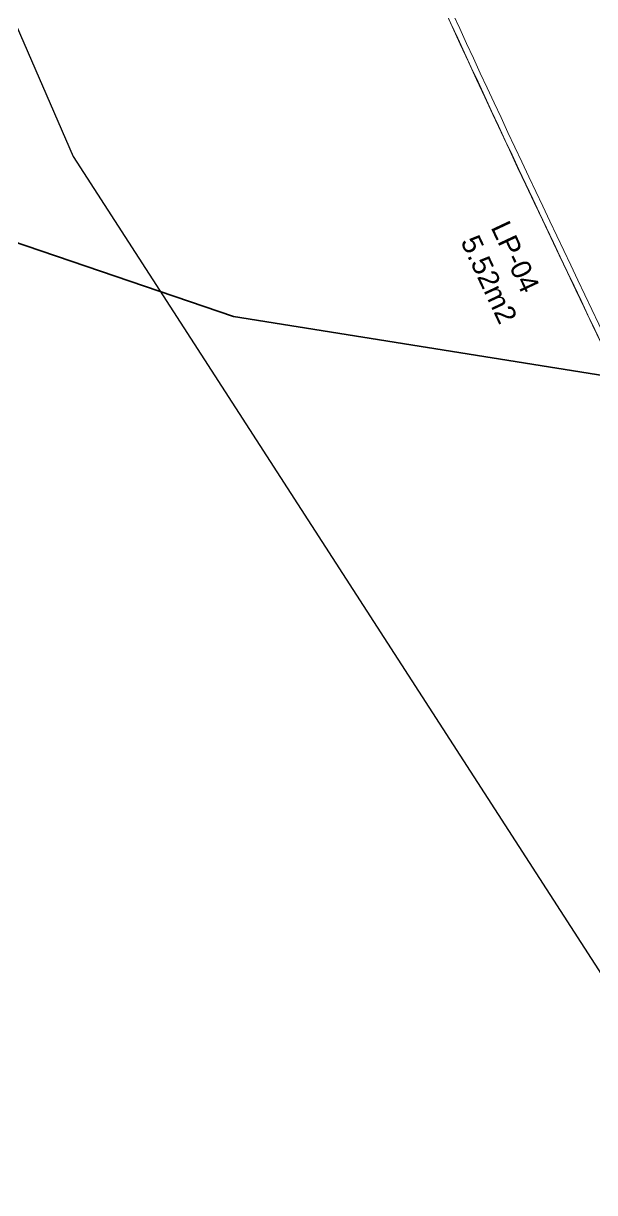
# Model space of a CAD drawing. Header units: metres. Extents: x 2 to 659295185, y -28 to 1124222152.
# Drawn here: x 655448.75 to 655463.01, y 1126232.11 to 1126261.32 of the extents above; entities that cross this region are included whole.
import ezdxf

# ---------------------------------------------------------------- set-up
doc = ezdxf.new("R2010")
doc.units = ezdxf.units.M
doc.header["$MEASUREMENT"] = 0
doc.linetypes.add('CCSM_C1_CUERPO NS$0$CONTINUA', pattern=[0])
doc.linetypes.add('DASHDOT', pattern=[1, 0.5, -0.25, 0, -0.25])
doc.layers.add('CCSM_C1_CUERPO NS$0$A-AREAS COMERCIALES', color=151, linetype='CONTINUOUS', plot=False)
for name, color, linetype in [('CCSM_C1_CUERPO NS$0$A-PARED', 2, 'CCSM_C1_CUERPO NS$0$CONTINUA'), ('LP PUBLICIDAD', 7, 'CONTINUOUS'), ('Parcelas', 140, 'CONTINUOUS')]:
    doc.layers.add(name, color=color, linetype=linetype)
doc.layers.add('LOCALES ASIGNADOS', color=41, linetype='DASHDOT', lineweight=0)
doc.styles.add('CCSM_XREF KIOSKOSE$0$Standard', font='txt')

msp = doc.modelspace()

# ---------------------------------------------------------------- hatches: boundary and pattern name
at = {"layer": 'LOCALES ASIGNADOS'}
h = msp.add_hatch(color=256, dxfattribs=at)
edge = h.paths.add_edge_path()
edge.add_arc((219491.1056, 1054914.3756), 441878.9229, 9.308049718, 9.309563548, ccw=False)
edge.add_line((655551.8097, 1126384.9626), (655564.5398, 1126387.0492))
edge.add_line((655564.5398, 1126387.0492), (655562.5867, 1126398.9652))
edge.add_line((655562.5867, 1126398.9652), (655552.3922, 1126397.2942))
edge.add_line((655552.3922, 1126397.2942), (655552.4569, 1126396.8995))
edge.add_line((655552.4569, 1126396.8995), (655549.9212, 1126396.4839))

# ---------------------------------------------------------------- linework, layer by layer
at = {"layer": 'CCSM_C1_CUERPO NS$0$A-AREAS COMERCIALES', "lineweight": 5}
msp.add_lwpolyline([(655487.1237, 1126261.2566, -0.017346), (655471.635, 1126296.0281, 0.0000021), (655460.8734, 1126290.2684, 0.013291), (655476.3378, 1126255.9966)], format="xyb", close=True, dxfattribs=at)
msp.add_lwpolyline([(655451.9063, 1126278.5648, 0.0160627), (655464.6555, 1126250.3005), (655476.3379, 1126255.9963, -0.0132909), (655460.8734, 1126290.2684), (655449.8785, 1126284.3838), (655449.5998, 1126284.2685), (655449.8215, 1126283.7201, 0.000064), (655451.9063, 1126278.5648)], format="xyb", dxfattribs=at)
at = {"layer": 'CCSM_C1_CUERPO NS$0$A-PARED', "lineweight": 5}
for points in [[(655452.1165, 1126277.9973), (655453.4315, 1126274.7468), (655453.6789, 1126274.1742, 0.0108776), (655464.4207, 1126250.7756)], [(655452.2556, 1126278.0534), (655453.5692, 1126274.8063), (655453.8165, 1126274.234, 0.0113829), (655464.7219, 1126250.4998)]]:
    msp.add_lwpolyline(points, format="xyb", dxfattribs=at)
at = {"layer": 'Parcelas', "lineweight": 35}
for points in [[(654470, 1126472), (654602, 1126450), (654805, 1126395), (654923, 1126360), (654983, 1126353), (655092, 1126325), (655212, 1126306), (655322, 1126299), (655454, 1126254), (655548, 1126239), (655632, 1125729), (654198, 1126040), (654293, 1126040), (654470, 1126472)], [(654470, 1126472), (654602, 1126450), (654805, 1126395), (654923, 1126360), (654983, 1126353), (655092, 1126325), (655212, 1126306), (655322, 1126299), (655454, 1126254), (655548, 1126239), (655632, 1125729), (654198, 1126040), (654293, 1126040)]]:
    msp.add_lwpolyline(points, dxfattribs=at)
at = {"layer": 'Parcelas', "lineweight": -3}
msp.add_lwpolyline([(655407, 1126373), (655419, 1126334), (655427, 1126311), (655450, 1126258), (655470, 1126227), (655488, 1126195), (655518, 1126139), (655542, 1126099), (655569, 1126079), (655592, 1126071), (655606, 1126082), (655630, 1126102), (655649, 1126122), (655663, 1126152), (655658, 1126217), (655647, 1126289), (655665, 1126303), (655670, 1126341)], dxfattribs=at)

# ---------------------------------------------------------------- texts
at = {"layer": 'LP PUBLICIDAD', "insert": (655460.8666, 1126256.4432), "char_height": 0.2, "attachment_point": 1, "rotation": 295.12874, "style": 'CCSM_XREF KIOSKOSE$0$Standard'}
msp.add_mtext_dynamic_manual_height_columns('\\pt2.6;{\\fArial|b0|i0|c0|p34;\\H2.5x;LP-04\\P5.52m2}', width=7.561207, gutter_width=1, heights=[0], dxfattribs=at)

doc.saveas('drawing.dxf')
